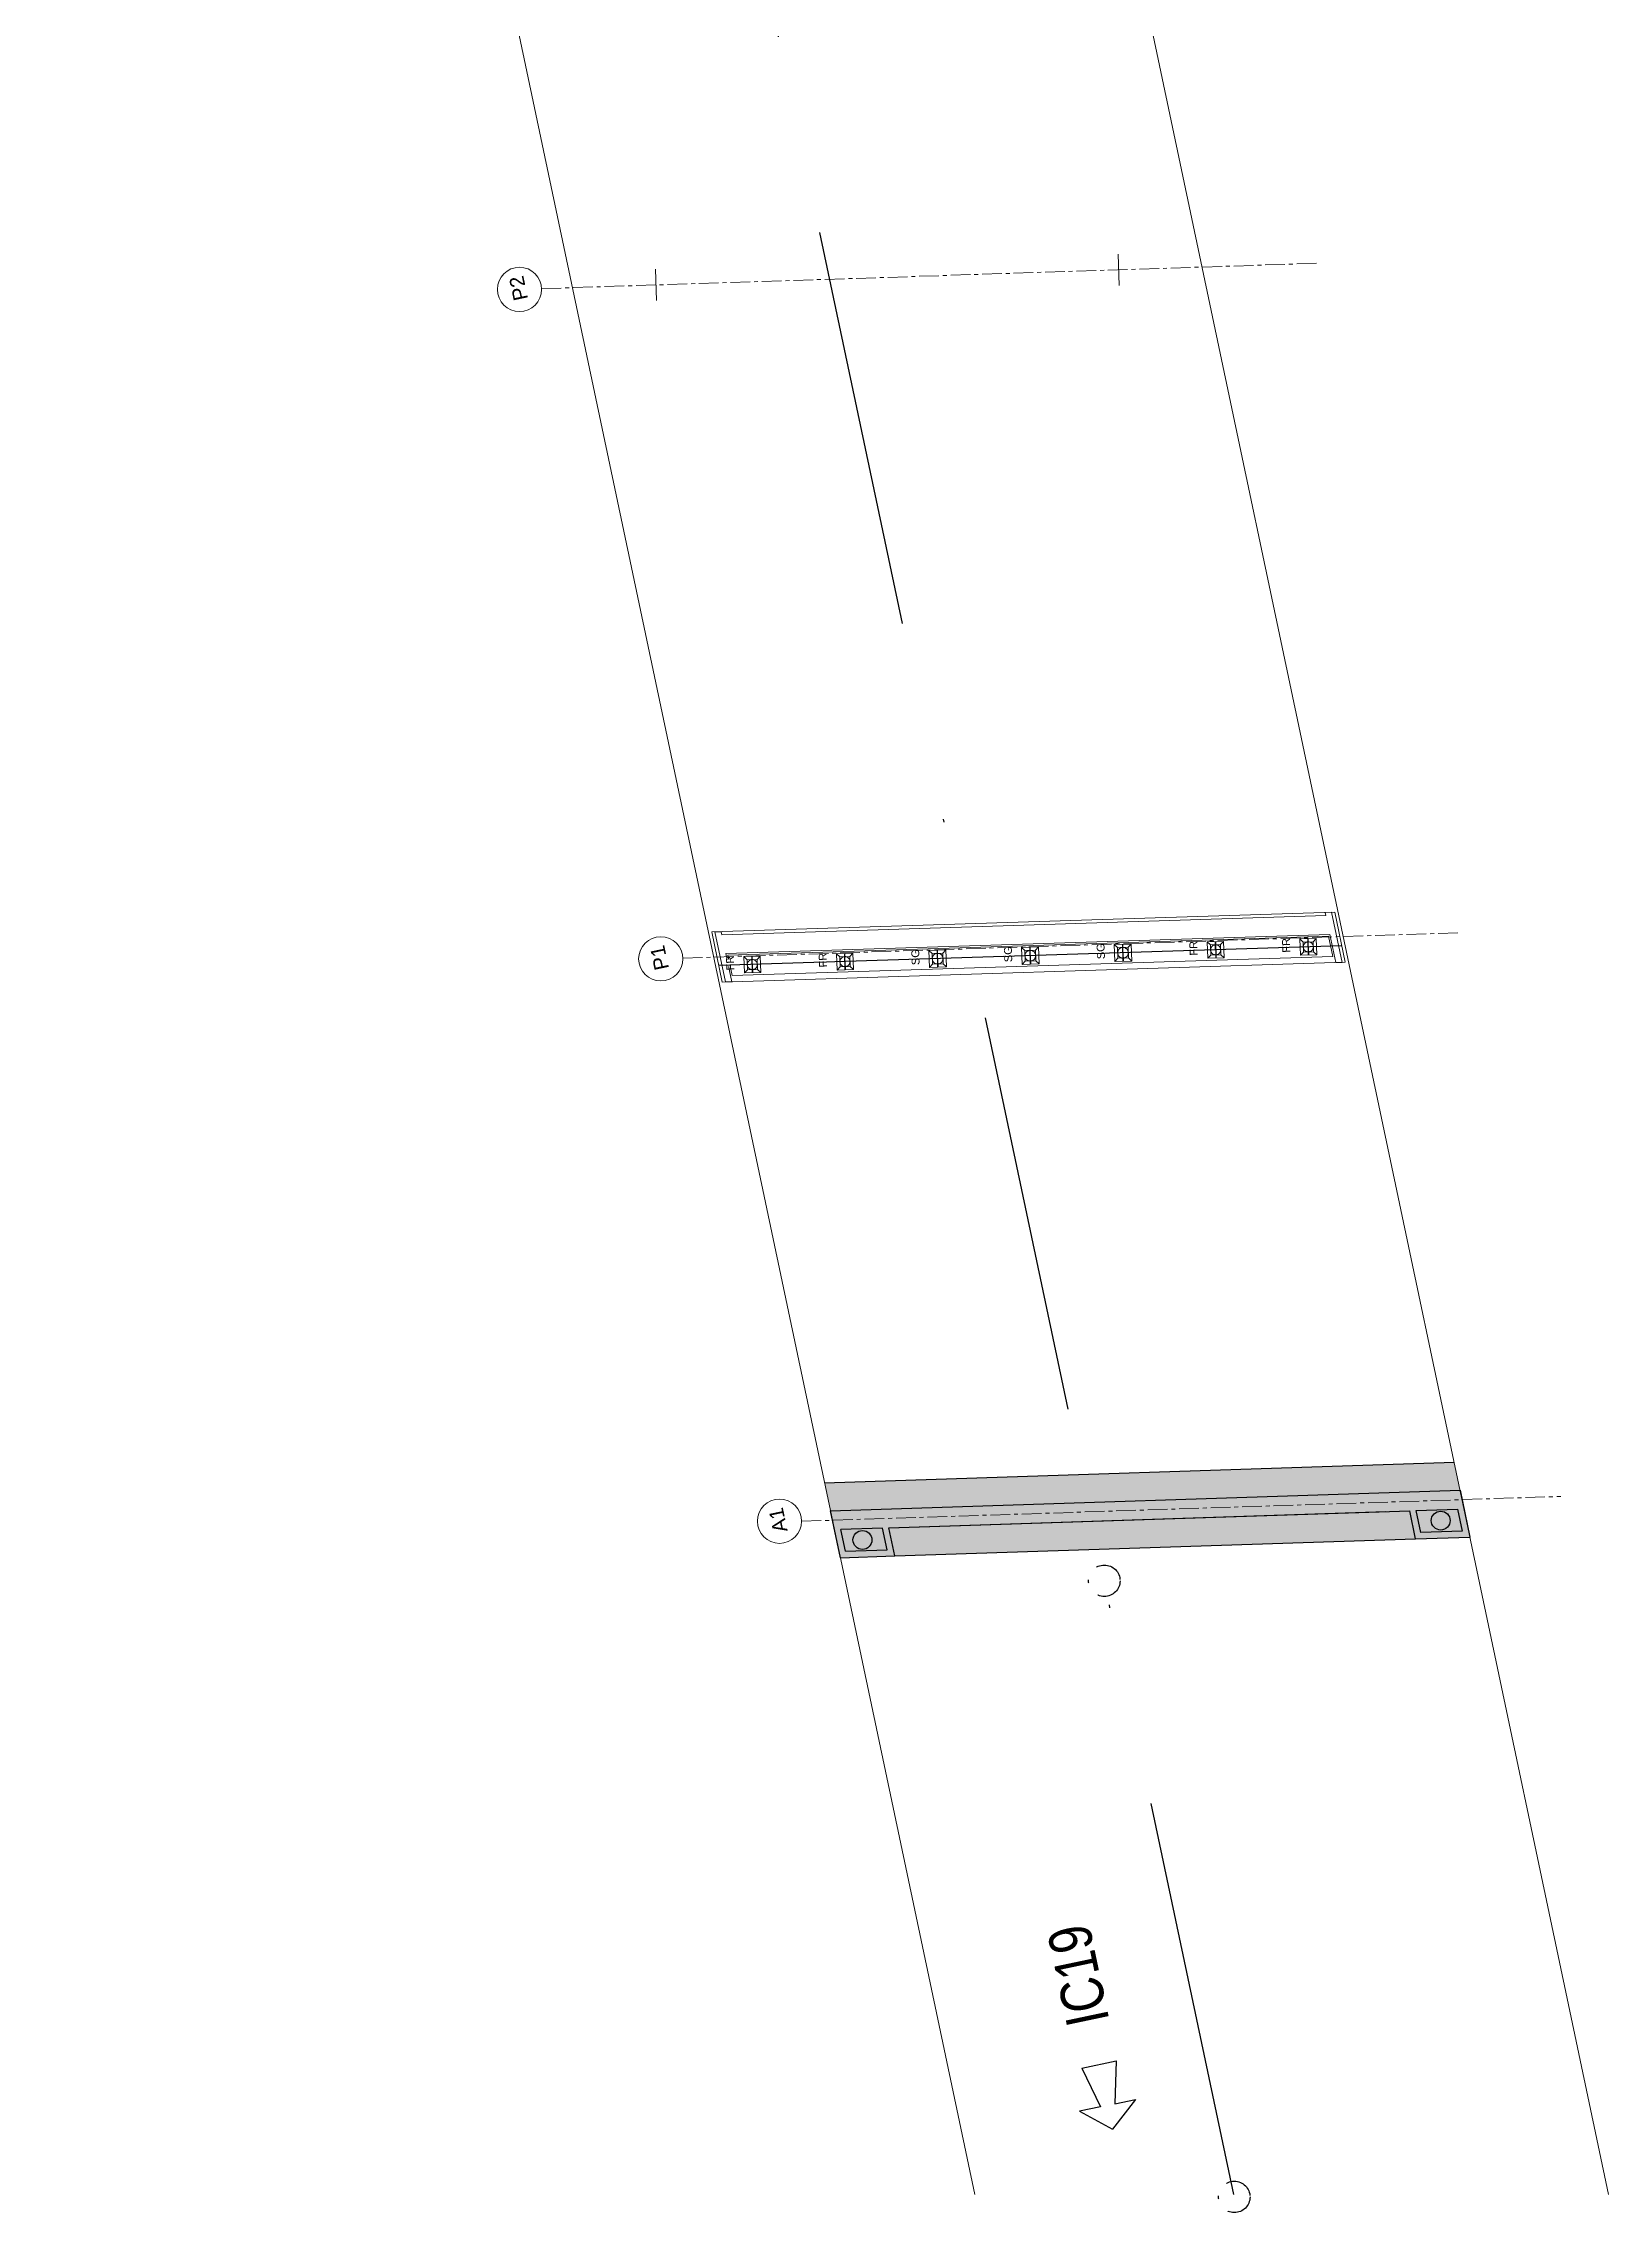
# Model space of a CAD drawing. Header units: metres. Extents: x 224457 to 224512, y 3642199 to 3642337.
# Drawn here: x 224456.5 to 224506.2, y 3642199.4 to 3642268.3 of the extents above; entities that cross this region are included whole.
import ezdxf
from ezdxf.enums import TextEntityAlignment as Align

# ---------------------------------------------------------------- set-up
doc = ezdxf.new("R2010")
doc.units = ezdxf.units.M
for name, pattern in [('CENTER', [2, 1.25, -0.25, 0.25, -0.25]), ('DASHDOT', [25.4, 12.7, -6.35, 0, -6.35]), ('Eixos TRI-312-Part4$0$DASHDOTX2', [2, 1, -0.5, 0, -0.5]), ('HIDDEN', [0.375, 0.25, -0.125]), ('right of way LBCD$0$DIVIDE', [1.25, 0.5, -0.25, 0, -0.25, 0, -0.25])]:
    doc.linetypes.add(name, pattern=pattern)
for name, color, linetype in [('Corte_G', 3, 'Continuous'), ('Eixos TRI-312-Part4$0$AXIS_TRR', 1, 'Eixos TRI-312-Part4$0$DASHDOTX2'), ('right of way LBCD$0$R.O.W. LBCD', 5, 'right of way LBCD$0$DIVIDE'), ('TEXTO', 7, 'Continuous'), ('Tramas_G', 254, 'Continuous'), ('Vista_G', 7, 'Continuous')]:
    doc.layers.add(name, color=color, linetype=linetype)
for name, color, linetype, lineweight in [('S-ANNO-PATT', 1, 'Continuous', 5), ('S-BRDG-POT-BRNG', 8, 'Continuous', 20), ('S-COLS-CNTR', 253, 'CENTER', 5), ('S-COLS-CONC', 253, 'Continuous', 20), ('S-CONC', 3, 'Continuous', 20), ('S-FNDN-CNTR', 1, 'CENTER', 5), ('S-TEXT-0050', 2, 'Continuous', 9), ('Traçado TRI-312-Part4$0$Shoulder', 10, 'Continuous', 5)]:
    doc.layers.add(name, color=color, linetype=linetype, lineweight=lineweight)
doc.styles.add('Arial', font='arial.ttf')
doc.styles.add('S-TEXT-METR-MILL-050', font='arial.ttf', dxfattribs={"height": 0.125})
doc.styles.add('S-TEXT-METR-MILL-075', font='arial.ttf', dxfattribs={"height": 0.1875})

msp = doc.modelspace()

# ---------------------------------------------------------------- hatches: boundary and pattern name
at = {"layer": 'S-ANNO-PATT', "ltscale": 0.5, "transparency": 33554505}
h = msp.add_hatch(color=8, dxfattribs=at)
h.dxf.hatch_style = 1
h.paths.add_polyline_path([(224501.0681, 3642222.3231), (224500.8794, 3642223.2174), (224481.7972, 3642222.5935), (224481.9859, 3642221.6992)])
h.paths.add_polyline_path([(224481.7972, 3642222.5935), (224481.3405, 3642222.5786), (224481.5291, 3642221.6843), (224481.9859, 3642221.6992)])
h.paths.add_polyline_path([(224501.3362, 3642223.2324), (224500.8794, 3642223.2174), (224501.0681, 3642222.3231), (224501.5248, 3642222.3381)])
h.paths.add_polyline_path([(224484.4658, 3642221.18), (224484.4952, 3642220.2805), (224499.3525, 3642220.7662), (224499.1638, 3642221.6605)])
h.paths.add_polyline_path([(224500.1138, 3642220.7911), (224499.9251, 3642221.6854), (224499.1638, 3642221.6605), (224499.3525, 3642220.7662)])
h.paths.add_polyline_path([(224483.3804, 3642221.1445), (224483.5378, 3642220.3986), (224483.5133, 3642221.1488)])
h.paths.add_polyline_path([(224483.5378, 3642220.3986), (224483.5691, 3642220.2502), (224484.4952, 3642220.2805), (224484.4658, 3642221.18), (224483.5133, 3642221.1488)])
h = msp.add_hatch(color=8, dxfattribs=at)
h.dxf.hatch_style = 1
h.paths.add_polyline_path([(224483.1774, 3642221.1378), (224483.151, 3642221.137), (224483.2978, 3642220.4414), (224483.3242, 3642220.4423)])
h.paths.add_polyline_path([(224500.1545, 3642221.6929), (224500.1281, 3642221.6921), (224500.2748, 3642220.9965), (224500.3012, 3642220.9974)])
h.paths.add_polyline_path([(224501.4476, 3642221.7352), (224501.4404, 3642221.735), (224501.5871, 3642221.0394), (224501.5943, 3642221.0396)])
h.paths.add_polyline_path([(224501.4404, 3642221.735), (224501.1938, 3642221.7269), (224501.3406, 3642221.0313), (224501.5871, 3642221.0394)])
h.paths.add_polyline_path([(224481.8579, 3642221.0947), (224482.0047, 3642220.3991), (224482.2584, 3642220.4074), (224482.1117, 3642221.103)])
h.paths.add_polyline_path([(224483.2978, 3642220.4414), (224483.151, 3642221.137), (224482.1117, 3642221.103), (224482.2584, 3642220.4074)])
h.paths.add_polyline_path([(224500.1545, 3642221.6929), (224500.3012, 3642220.9974), (224501.3406, 3642221.0313), (224501.1938, 3642221.7269)])
at = {"layer": 'Tramas_G', "linetype": 'ByBlock', "transparency": 33554505}
h = msp.add_hatch(color=253, dxfattribs=at)
h.paths.add_polyline_path([(224483.3804, 3642221.1445), (224483.354, 3642221.1436), (224483.5427, 3642220.2493), (224483.5691, 3642220.2502)])
h.paths.add_polyline_path([(224499.9515, 3642221.6863), (224499.9251, 3642221.6854), (224500.1138, 3642220.7911), (224500.1402, 3642220.792)])
h.paths.add_polyline_path([(224500.1108, 3642221.6915), (224499.9515, 3642221.6863), (224500.0982, 3642220.9907), (224500.1336, 3642220.9919)], flags=16)
h.paths.add_polyline_path([(224481.8579, 3642221.0947), (224481.8507, 3642221.0945), (224481.9974, 3642220.3989), (224482.0047, 3642220.3991)], flags=16)
h.paths.add_polyline_path([(224481.8507, 3642221.0945), (224482.1117, 3642221.103), (224482.0488, 3642221.4011), (224481.592, 3642221.3862), (224481.8436, 3642220.1938), (224482.3003, 3642220.2087), (224482.2584, 3642220.4074), (224481.9974, 3642220.3989)])
h.paths.add_polyline_path([(224481.9859, 3642221.6992), (224481.5291, 3642221.6843), (224481.592, 3642221.3862), (224482.0488, 3642221.4011)])
h.paths.add_polyline_path([(224501.131, 3642222.025), (224501.0681, 3642222.3231), (224481.9859, 3642221.6992), (224482.0488, 3642221.4011)])
h.paths.add_polyline_path([(224501.5248, 3642222.3381), (224501.0681, 3642222.3231), (224501.131, 3642222.025), (224501.5877, 3642222.04)])
h.paths.add_polyline_path([(224501.4404, 3642221.735), (224501.4476, 3642221.7352), (224501.5943, 3642221.0396), (224501.3406, 3642221.0313), (224501.3825, 3642220.8326), (224501.8393, 3642220.8475), (224501.5877, 3642222.04), (224501.131, 3642222.025), (224501.1938, 3642221.7269)])
h.paths.add_polyline_path([(224483.5427, 3642220.2493), (224483.5008, 3642220.448), (224482.2584, 3642220.4074), (224482.3003, 3642220.2087)])
h.paths.add_polyline_path([(224500.0982, 3642220.9907), (224500.1402, 3642220.792), (224501.3825, 3642220.8326), (224501.3406, 3642221.0313)])
h.paths.add_polyline_path([(224499.1638, 3642221.6605), (224499.3668, 3642221.6672), (224501.1938, 3642221.7269), (224501.131, 3642222.025), (224482.0488, 3642221.4011), (224482.1117, 3642221.103)])
h.paths.add_polyline_path([(224500.2748, 3642220.9965), (224500.1281, 3642221.6921), (224500.1108, 3642221.6915), (224500.1336, 3642220.9919)])
h.paths.add_polyline_path([(224483.1774, 3642221.1378), (224483.3242, 3642220.4423), (224483.5008, 3642220.448), (224483.354, 3642221.1436)])
h = msp.add_hatch(dxfattribs=at)
h.set_pattern_fill('AR-CONC', color=251, scale=0.002, angle=360, style=0)
h.set_pattern_definition([(50, (223713.65886, 3642194.32715), (0.36436934, -0.03187817), [0.0381, -0.4191]), (355, (223713.65886, 3642194.32715), (-0.07048565, 0.38211329), [0.03048, -0.33528]), (100.451, (223713.68923, 3642194.3245), (0.293885, 0.35023338), [0.03238, -0.35618]), (46.1842, (223713.65886, 3642194.42875), (0.54215808, -0.08408466), [0.05715, -0.62865]), (96.6356, (223713.70404, 3642194.42174), (0.47480847, 0.4948511), [0.04857, -0.53427]), (351.184, (223713.65886, 3642194.42875), (0.4748092, 0.49485024), [0.04572, -0.50292]), (21, (223713.70966, 3642194.40335), (0.30322976, -0.20453104), [0.0381, -0.4191]), (326, (223713.70966, 3642194.40335), (0.12360406, 0.36837593), [0.03048, -0.33528]), (71.4514, (223713.73493, 3642194.3863), (0.42683298, 0.16384572), [0.03238, -0.35618]), (37.5, (223713.65886, 3642194.32715), (0.006177206, 0.169110078), [0, -0.331216, 0, -0.34036, 0, -0.33655]), (7.5, (223713.65886, 3642194.32715), (0.133639325, 0.20036115), [0, -0.194056, 0, -0.323596, 0, -0.12827]), (327.5, (223713.54558, 3642194.32715), (0.27118119, -0.011457488), [0, -0.127, 0, -0.39624, 0, -0.52578]), (317.5, (223713.49478, 3642194.32715), (0.29625836, 0.05085298), [0, -0.1651, 0, -0.263144, 0, -0.37338])])
h.paths.add_polyline_path([(224483.3804, 3642221.1445), (224483.354, 3642221.1436), (224483.5427, 3642220.2493), (224483.5691, 3642220.2502)])
h.paths.add_polyline_path([(224499.9515, 3642221.6863), (224499.9251, 3642221.6854), (224500.1138, 3642220.7911), (224500.1402, 3642220.792)])
h.paths.add_polyline_path([(224500.1108, 3642221.6915), (224499.9515, 3642221.6863), (224500.0982, 3642220.9907), (224500.1336, 3642220.9919)])
h.paths.add_polyline_path([(224483.354, 3642221.1436), (224483.151, 3642221.137), (224483.2978, 3642220.4414), (224483.5008, 3642220.448)], flags=17)
h.paths.add_polyline_path([(224501.5248, 3642222.3381), (224501.0681, 3642222.3231), (224501.131, 3642222.025), (224501.5877, 3642222.04)])
h.paths.add_polyline_path([(224501.131, 3642222.025), (224501.0681, 3642222.3231), (224481.9859, 3642221.6992), (224482.0488, 3642221.4011)])
h.paths.add_polyline_path([(224482.0488, 3642221.4011), (224481.592, 3642221.3862), (224481.8436, 3642220.1938), (224482.3003, 3642220.2087), (224482.2584, 3642220.4074), (224481.9974, 3642220.3989), (224481.8507, 3642221.0945), (224482.1117, 3642221.103)])
h.paths.add_polyline_path([(224481.9859, 3642221.6992), (224481.5291, 3642221.6843), (224481.592, 3642221.3862), (224482.0488, 3642221.4011)])
h.paths.add_polyline_path([(224501.5943, 3642221.0396), (224501.3406, 3642221.0313), (224501.3825, 3642220.8326), (224501.8393, 3642220.8475), (224501.5877, 3642222.04), (224501.131, 3642222.025), (224501.1938, 3642221.7269), (224501.4404, 3642221.735), (224501.4476, 3642221.7352)])
h.paths.add_polyline_path([(224483.5427, 3642220.2493), (224483.5008, 3642220.448), (224482.2584, 3642220.4074), (224482.3003, 3642220.2087)])
h.paths.add_polyline_path([(224499.1638, 3642221.6605), (224499.3668, 3642221.6672), (224501.1938, 3642221.7269), (224501.131, 3642222.025), (224482.0488, 3642221.4011), (224482.1117, 3642221.103)])
h.paths.add_polyline_path([(224500.0982, 3642220.9907), (224500.1402, 3642220.792), (224501.3825, 3642220.8326), (224501.3406, 3642221.0313)])
h.paths.add_polyline_path([(224500.2748, 3642220.9965), (224500.1281, 3642221.6921), (224500.1108, 3642221.6915), (224500.1336, 3642220.9919)])

# ---------------------------------------------------------------- linework, layer by layer
at = {"color": 5, "flags": 128}
for points in [[(224484.9305, 3642239.2234), (224484.9391, 3642238.9535), (224484.922, 3642239.4932)], [(224487.8741, 3642239.3169), (224487.8826, 3642239.0471), (224487.8655, 3642239.5868)], [(224490.8179, 3642239.4105), (224490.8265, 3642239.1407), (224490.8094, 3642239.6804)], [(224493.7614, 3642239.5041), (224493.7532, 3642239.764), (224493.7697, 3642239.2442)], [(224496.705, 3642239.5977), (224496.7132, 3642239.3378), (224496.6967, 3642239.8576)], [(224479.0435, 3642239.0362), (224479.0518, 3642238.7763), (224479.0353, 3642239.2961)], [(224481.987, 3642239.1298), (224481.9953, 3642238.8699), (224481.9788, 3642239.3897)]]:
    msp.add_lwpolyline(points, dxfattribs=at)
at = {"layer": 'Corte_G'}
for p, q in [((224481.5291, 3642221.6843), (224501.5248, 3642222.3381)), ((224501.5248, 3642222.3381), (224501.8393, 3642220.8475)), ((224481.8436, 3642220.1938), (224481.5291, 3642221.6843)), ((224483.3804, 3642221.1445), (224499.9251, 3642221.6854)), ((224483.3804, 3642221.1445), (224499.1638, 3642221.6605)), ((224501.4476, 3642221.7352), (224501.5943, 3642221.0396)), ((224482.0047, 3642220.3991), (224481.8579, 3642221.0947)), ((224500.1138, 3642220.7911), (224501.8393, 3642220.8475)), ((224481.8436, 3642220.1938), (224483.5691, 3642220.2502))]:
    msp.add_line(p, q, dxfattribs=at)
for points in [[(224500.1138, 3642220.7911), (224499.9251, 3642221.6854)], [(224501.5943, 3642221.0396), (224500.2748, 3642220.9965), (224500.1281, 3642221.6921), (224501.4476, 3642221.7352)], [(224482.0047, 3642220.3991), (224483.3242, 3642220.4423), (224483.1774, 3642221.1378), (224481.8579, 3642221.0947)], [(224483.5691, 3642220.2502), (224483.3804, 3642221.1445)]]:
    msp.add_lwpolyline(points, dxfattribs=at)
at = {"layer": 'Eixos TRI-312-Part4$0$AXIS_TRR', "color": 20, "linetype": 'DASHDOT', "flags": 128}
msp.add_lwpolyline([(224494.3381, 3642199.9659), (224472.4223, 3642303.8507), (224471.3045, 3642309.1337), (224470.1676, 3642314.4127), (224468.9928, 3642319.6833), (224467.7612, 3642324.9409), (224466.4539, 3642330.1802), (224465.1871, 3642334.9124), (224464.9013, 3642335.906)], dxfattribs=at)
at = {"layer": 'Eixos TRI-312-Part4$0$AXIS_TRR'}
for centre in [(224490.225, 3642219.4626), (224494.3534, 3642199.8934)]:
    msp.add_circle(centre, 0.5, dxfattribs=at)
at = {"layer": 'right of way LBCD$0$R.O.W. LBCD', "color": 1, "linetype": 'ByBlock'}
for centre in [(224500.9106, 3642221.3738), (224482.5421, 3642220.7585)]:
    msp.add_circle(centre, 0.3, dxfattribs=at)
at = {"layer": 'S-BRDG-POT-BRNG', "color": 1, "linetype": 'HIDDEN', "ltscale": 7}
for points in [[(224481.7189, 3642239.3814), (224482.2386, 3642239.3979), (224482.2552, 3642238.8782), (224481.7354, 3642238.8617)], [(224493.4933, 3642239.7557), (224494.0131, 3642239.7722), (224494.0296, 3642239.2525), (224493.5098, 3642239.236)], [(224496.4368, 3642239.8493), (224496.9566, 3642239.8658), (224496.9731, 3642239.3461), (224496.4534, 3642239.3296)], [(224478.7754, 3642239.2878), (224479.2951, 3642239.3043), (224479.3117, 3642238.7846), (224478.7919, 3642238.7681)]]:
    msp.add_lwpolyline(points, close=True, dxfattribs=at)
for points in [[(224482.1419, 3642239.2948), (224482.2386, 3642239.3979)], [(224493.5964, 3642239.6589), (224493.4933, 3642239.7557)], [(224493.5964, 3642239.6589), (224493.9163, 3642239.6691), (224493.9265, 3642239.3493), (224493.6066, 3642239.3391), (224493.5964, 3642239.6589)], [(224493.9163, 3642239.6691), (224494.0131, 3642239.7722)], [(224496.54, 3642239.7525), (224496.4368, 3642239.8493)], [(224496.5501, 3642239.4327), (224496.4534, 3642239.3296)], [(224496.54, 3642239.7525), (224496.8598, 3642239.7627), (224496.87, 3642239.4428), (224496.5501, 3642239.4327), (224496.54, 3642239.7525)], [(224496.8598, 3642239.7627), (224496.9566, 3642239.8658)], [(224496.87, 3642239.4428), (224496.9731, 3642239.3461)], [(224478.8785, 3642239.191), (224478.7754, 3642239.2878)], [(224478.8887, 3642238.8712), (224478.7919, 3642238.7681)], [(224478.8785, 3642239.191), (224479.1984, 3642239.2012), (224479.2085, 3642238.8814), (224478.8887, 3642238.8712), (224478.8785, 3642239.191)], [(224479.1984, 3642239.2012), (224479.2951, 3642239.3043)], [(224479.2085, 3642238.8814), (224479.3117, 3642238.7846)], [(224481.822, 3642239.2846), (224481.7189, 3642239.3814)], [(224481.8322, 3642238.9648), (224481.7354, 3642238.8617)], [(224481.822, 3642239.2846), (224482.1419, 3642239.2948), (224482.152, 3642238.975), (224481.8322, 3642238.9648), (224481.822, 3642239.2846)], [(224482.152, 3642238.975), (224482.2552, 3642238.8782)], [(224493.6066, 3642239.3391), (224493.5098, 3642239.236)], [(224493.9265, 3642239.3493), (224494.0296, 3642239.2525)]]:
    msp.add_lwpolyline(points, dxfattribs=at)
at = {"layer": 'S-BRDG-POT-BRNG', "color": 3, "linetype": 'HIDDEN', "ltscale": 7}
for points in [[(224484.6521, 3642239.4846), (224485.1918, 3642239.5018), (224485.209, 3642238.9621), (224484.6693, 3642238.9449)], [(224487.5956, 3642239.5782), (224488.1353, 3642239.5954), (224488.1525, 3642239.0557), (224487.6128, 3642239.0385)], [(224490.5395, 3642239.6718), (224491.0792, 3642239.689), (224491.0964, 3642239.1492), (224490.5567, 3642239.1321)]]:
    msp.add_lwpolyline(points, close=True, dxfattribs=at)
for points in [[(224484.7552, 3642239.3879), (224484.6521, 3642239.4846)], [(224484.7552, 3642239.3879), (224485.0951, 3642239.3987), (224485.1059, 3642239.0589), (224484.766, 3642239.048), (224484.7552, 3642239.3879)], [(224485.0951, 3642239.3987), (224485.1918, 3642239.5018)], [(224487.6987, 3642239.4815), (224487.5956, 3642239.5782)], [(224487.6987, 3642239.4815), (224488.0386, 3642239.4923), (224488.0494, 3642239.1524), (224487.7095, 3642239.1416), (224487.6987, 3642239.4815)], [(224488.0386, 3642239.4923), (224488.1353, 3642239.5954)], [(224490.6426, 3642239.575), (224490.5395, 3642239.6718)], [(224490.6426, 3642239.575), (224490.9824, 3642239.5858), (224490.9933, 3642239.246), (224490.6534, 3642239.2352), (224490.6426, 3642239.575)], [(224490.9824, 3642239.5858), (224491.0792, 3642239.689)], [(224484.766, 3642239.048), (224484.6693, 3642238.9449)], [(224485.1059, 3642239.0589), (224485.209, 3642238.9621)], [(224487.7095, 3642239.1416), (224487.6128, 3642239.0385)], [(224488.0494, 3642239.1524), (224488.1525, 3642239.0557)], [(224490.6534, 3642239.2352), (224490.5567, 3642239.1321)], [(224490.9933, 3642239.246), (224491.0964, 3642239.1492)]]:
    msp.add_lwpolyline(points, dxfattribs=at)
for centre in [(224487.8741, 3642239.3169), (224490.8179, 3642239.4105), (224484.9305, 3642239.2234)]:
    msp.add_circle(centre, 0.17, dxfattribs=at)
at = {"layer": 'S-BRDG-POT-BRNG', "color": 1, "linetype": 'HIDDEN', "ltscale": 7}
for centre in [(224493.7614, 3642239.5041), (224496.705, 3642239.5977), (224479.0435, 3642239.0362), (224481.987, 3642239.1298)]:
    msp.add_circle(centre, 0.16, dxfattribs=at)
at = {"layer": 'S-COLS-CNTR', "color": 1, "ltscale": 0.5}
for p, q in [((224476.838, 3642239.2403), (224501.5384, 3642240.048)), ((224480.6113, 3642221.3541), (224504.7295, 3642222.1427))]:
    msp.add_line(p, q, dxfattribs=at)
msp.add_lwpolyline([(224472.3519, 3642260.5051), (224497.0523, 3642261.3127)], dxfattribs=at)
at = {"layer": 'S-COLS-CONC', "color": 3}
for p, q in [((224490.6929, 3642260.6045), (224490.6602, 3642261.604)), ((224476.0008, 3642260.1241), (224475.9681, 3642261.1236))]:
    msp.add_line(p, q, dxfattribs=at)
at = {"layer": 'S-CONC', "color": 3, "lineweight": 9, "ltscale": 0.5}
msp.add_lwpolyline([(224497.8805, 3642239.1098), (224497.5465, 3642240.7), (224477.7532, 3642240.0707), (224478.0872, 3642238.4805)], close=True, dxfattribs=at)
at = {"layer": 'S-CONC', "color": 5, "lineweight": 9, "ltscale": 0.5}
for points in [[(224477.8547, 3642240.074), (224478.1887, 3642238.4838), (224478.3917, 3642238.4902), (224478.2039, 3642239.3847), (224497.3881, 3642239.9946), (224497.5759, 3642239.1001), (224497.7789, 3642239.1066), (224497.445, 3642240.6968), (224497.242, 3642240.6903), (224497.2628, 3642240.5909), (224478.0786, 3642239.981), (224478.0577, 3642240.0804)], [(224478.4007, 3642238.6906), (224478.265, 3642239.3366), (224497.3478, 3642239.9433), (224497.4834, 3642239.2973)]]:
    msp.add_lwpolyline(points, close=True, dxfattribs=at)
at = {"layer": 'S-FNDN-CNTR', "linetype": 'Continuous'}
for centre in [(224471.6495, 3642260.4821), (224476.1356, 3642239.2174), (224479.9086, 3642221.3541)]:
    msp.add_circle(centre, 0.7028, dxfattribs=at)
at = {"layer": 'TEXTO', "linetype": 'Continuous'}
for p, q in [((224489.5126, 3642203.9806), (224490.601, 3642204.2102)), ((224489.5126, 3642203.9806), (224490.1008, 3642202.7543)), ((224490.601, 3642204.2102), (224490.5582, 3642202.8508)), ((224491.2208, 3642202.9906), (224490.4892, 3642202.0457)), ((224490.5582, 3642202.8508), (224491.2208, 3642202.9906)), ((224490.1008, 3642202.7543), (224489.4383, 3642202.6145)), ((224489.4383, 3642202.6145), (224490.4892, 3642202.0457))]:
    msp.add_line(p, q, dxfattribs=at)
at = {"layer": 'Traçado TRI-312-Part4$0$Shoulder', "color": 6}
msp.add_lwpolyline([(224486.1109, 3642199.9659), (224464.5462, 3642302.1866), (224463.4318, 3642307.4531), (224462.3042, 3642312.6896), (224461.1451, 3642317.8895), (224459.9366, 3642323.0484), (224458.66, 3642328.1648), (224457.4301, 3642332.7589), (224456.5251, 3642335.906)], dxfattribs=at)
msp.add_lwpolyline([(224506.2445, 3642199.9659), (224483.8214, 3642306.2554, 0.00015), (224483.82, 3642306.2623), (224482.6978, 3642311.5658), (224481.5477, 3642316.9063), (224480.3501, 3642322.2793), (224479.0849, 3642327.6798), (224477.7333, 3642333.0969), (224476.9813, 3642335.906)], format="xyb", dxfattribs=at)
at = {"layer": 'Vista_G'}
for p, q in [((224481.3405, 3642222.5786), (224501.3362, 3642223.2324)), ((224483.5691, 3642220.2502), (224500.1138, 3642220.7911))]:
    msp.add_line(p, q, dxfattribs=at)

# ---------------------------------------------------------------- texts
at = {"layer": 'S-TEXT-0050', "style": 'S-TEXT-METR-MILL-075'}
for s, p in [('P2', (224471.6157, 3642260.5153)), ('P1', (224476.0945, 3642239.2497)), ('A1', (224479.8631, 3642221.3859))]:
    msp.add_text(s, height=0.45894, rotation=101.912578, dxfattribs=at).set_placement(p, align=Align.MIDDLE)
at = {"layer": 'TEXTO', "linetype": 'Continuous', "style": 'Arial', "width": 0.8}
msp.add_text('IC19', height=1.35732, rotation=101.919606, dxfattribs=at).set_placement((224490.3902, 3642205.4988))

# ---------------------------------------------------------------- next in the draw order: texts
at = {"layer": 'S-TEXT-0050', "ltscale": 0.5, "char_height": 0.25, "width": 0.214659, "attachment_point": 5, "rotation": 91.872727, "style": 'S-TEXT-METR-MILL-050', "bg_fill": 3, "box_fill_scale": 1, "bg_fill_color": 256, "bg_fill_transparency": 0}
for s, insert in [('FR', (224481.2835, 3642239.1773)), ('SG', (224484.227, 3642239.2709)), ('SG', (224487.1706, 3642239.3645)), ('SG', (224490.1144, 3642239.4581)), ('FR', (224493.0579, 3642239.5516)), ('FR', (224496.0015, 3642239.6452)), ('FR', (224478.34, 3642239.0837))]:
    msp.add_mtext(s, dxfattribs=dict(at, insert=insert))

# ---------------------------------------------------------------- next in the draw order: linework, layer by layer
at = {"color": 5, "flags": 128}
msp.add_lwpolyline([(224497.7709, 3642239.6316), (224477.9776, 3642239.0023)], dxfattribs=at)

doc.saveas('drawing.dxf')
